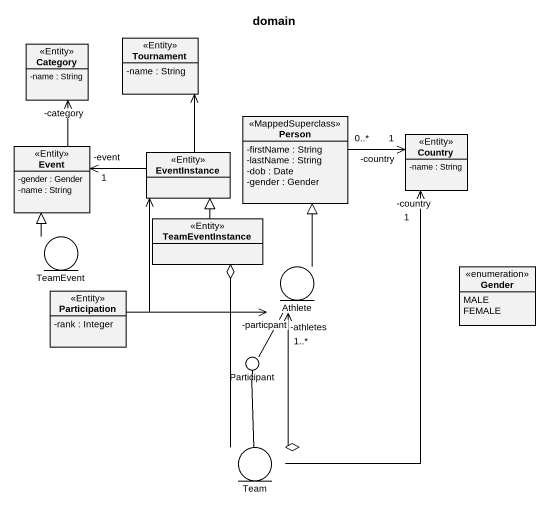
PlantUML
@startuml
title domain
allowmixing
hide circle
hide empty members
skinparam classAttributeIconSize 0
class Category <<Entity>> {
  -name : String
}
class Tournament <<Entity>> {
  -name : String
}
class "Person" as Person_ <<MappedSuperclass>> {
  -firstName : String
  -lastName : String
  -dob : Date
  -gender : Gender
}
class Country <<Entity>> {
  -name : String
}
class Event <<Entity>> {
  -gender : Gender
  -name : String
}
class EventInstance <<Entity>>
entity TeamEvent
class TeamEventInstance <<Entity>>
class Participation <<Entity>> {
  -rank : Integer
}
entity Athlete
enum Gender {
  MALE
  FEMALE
}
() "Participant" as Participant_
entity Team
Person_ "0..*" -right-> "-country\n1" Country
Event -up-> "-category" Category
EventInstance -up-> Tournament
EventInstance -left-> "-event\n1" Event
TeamEvent -up-|> Event
TeamEventInstance -up-|> EventInstance
TeamEventInstance o-- Team
Participation -up-> EventInstance
Participation -right-> "-particpant" Athlete
Athlete -up-|> Person_
Athlete -- Participant_
Team -up-> "-country\n1" Country
Team o-up-> "-athletes\n1..*" Athlete
Team -up- Participant_
@enduml
